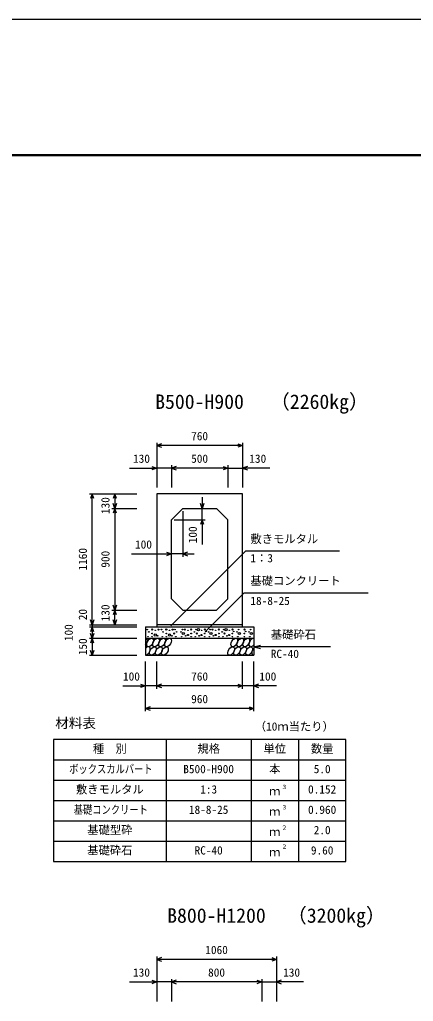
# Model space of a CAD drawing. Units: millimetres, scale not verified. Extents: x -25170 to 75630, y 0 to 35640.
# Drawn here: x 30596 to 34082, y 26947 to 35640 of the extents above; entities that cross this region are included whole.
import ezdxf
from ezdxf.enums import TextEntityAlignment as Align

# ---------------------------------------------------------------- set-up
doc = ezdxf.new("R2010")
doc.units = ezdxf.units.MM
doc.header["$LTSCALE"] = 60
for name, color, linetype, lineweight in [('Defpoints_3', 5, 'Continuous', 25), ('DIM', 7, 'Continuous', 25), ('HATCH', 6, 'Continuous', 25), ('HYO', 3, 'Continuous', 25), ('HYO2', 4, 'Continuous', 25), ('OUTLINE', 3, 'Continuous', 25), ('TXT', 7, 'Continuous', 25), ('WAKU', 3, 'Continuous', 50)]:
    doc.layers.add(name, color=color, linetype=linetype, lineweight=lineweight)
doc.styles.add('ＭＳ ゴシック', font='')
doc.styles.get('ＭＳ ゴシック').set_extended_font_data('MS Gothic')

msp = doc.modelspace()

# ---------------------------------------------------------------- linework, layer by layer
at = {"layer": 'Defpoints_3'}
msp.add_line((75630, 35640), (25230, 35640), dxfattribs=at)
at = {"layer": 'DIM'}
for p, q in [((31809.98, 31893.78), (31809.98, 31496.89)), ((31852.27, 31884.17), (31809.98, 31868.78)), ((32569.98, 31868.78), (31809.98, 31868.78)), ((31809.98, 31868.78), (31852.27, 31853.39)), ((32527.7, 31884.17), (32569.98, 31868.78)), ((32569.98, 31868.78), (32527.7, 31853.39)), ((32569.98, 31893.78), (32569.98, 31496.89)), ((31569.24, 31668.78), (31809.98, 31668.78)), ((31767.7, 31684.17), (31809.98, 31668.78)), ((31809.98, 31668.78), (31767.7, 31653.39)), ((31939.98, 31668.78), (31809.98, 31668.78)), ((31939.98, 31693.78), (31939.98, 31496.89)), ((31982.27, 31684.17), (31939.98, 31668.78)), ((32439.98, 31668.78), (31939.98, 31668.78)), ((31939.98, 31668.78), (31982.27, 31653.39)), ((32397.7, 31684.17), (32439.98, 31668.78)), ((32439.98, 31668.78), (32397.7, 31653.39)), ((32439.98, 31693.78), (32439.98, 31496.89)), ((32439.98, 31668.78), (32569.98, 31668.78)), ((32612.27, 31684.17), (32569.98, 31668.78)), ((32810.73, 31668.78), (32569.98, 31668.78)), ((32569.98, 31668.78), (32612.27, 31653.39)), ((31213.88, 31441.89), (31634.98, 31441.89)), ((31238.88, 31441.89), (31223.49, 31399.6)), ((31238.88, 30281.89), (31238.88, 31441.89)), ((31254.27, 31399.6), (31238.88, 31441.89)), ((31438.88, 31441.89), (31423.49, 31399.6)), ((31438.88, 31441.89), (31438.88, 31311.89)), ((31454.27, 31399.6), (31438.88, 31441.89)), ((32212.46, 31411.89), (32212.46, 31311.89)), ((31413.88, 31311.89), (31634.98, 31311.89)), ((31438.88, 31311.89), (31423.49, 31354.17)), ((31438.88, 31311.89), (31423.49, 31269.6)), ((31454.27, 31354.17), (31438.88, 31311.89)), ((31438.88, 31311.89), (31438.88, 30411.89)), ((31454.27, 31269.6), (31438.88, 31311.89)), ((32212.46, 31311.89), (32197.07, 31354.17)), ((32227.85, 31354.17), (32212.46, 31311.89)), ((32212.46, 31211.89), (32212.46, 31311.89)), ((31964.98, 31211.89), (32237.46, 31211.89)), ((32039.98, 31286.89), (32039.98, 30883.87)), ((32212.46, 31211.89), (32197.07, 31169.6)), ((32227.85, 31169.6), (32212.46, 31211.89)), ((32212.46, 31211.89), (32212.46, 30991.01)), ((31585.88, 30908.87), (31939.98, 30908.87)), ((31897.7, 30924.26), (31939.98, 30908.87)), ((31939.98, 30908.87), (31897.7, 30893.48)), ((31936.2, 30272.55), (32596.48, 30932.83)), ((32039.98, 30908.87), (31939.98, 30908.87)), ((32082.27, 30924.26), (32039.98, 30908.87)), ((32039.98, 30908.87), (32139.98, 30908.87)), ((32039.98, 30908.87), (32082.27, 30893.48)), ((33428.89, 30932.83), (32596.48, 30932.83)), ((32238.01, 30218.16), (32582.07, 30562.22)), ((33681.62, 30562.22), (32582.07, 30562.22)), ((31438.88, 30411.89), (31423.49, 30454.17)), ((31454.27, 30454.17), (31438.88, 30411.89)), ((31413.88, 30411.89), (31634.98, 30411.89)), ((31438.88, 30411.89), (31423.49, 30369.6)), ((31438.88, 30281.89), (31438.88, 30411.89)), ((31454.27, 30369.6), (31438.88, 30411.89)), ((31213.88, 30281.89), (31634.98, 30281.89)), ((31213.88, 30261.89), (31634.98, 30261.89)), ((31238.88, 30281.89), (31223.49, 30324.17)), ((31238.88, 30261.89), (31223.49, 30219.6)), ((31254.27, 30324.17), (31238.88, 30281.89)), ((31238.88, 30281.89), (31238.88, 30261.89)), ((31238.88, 30261.89), (31238.88, 30161.89)), ((31254.27, 30219.6), (31238.88, 30261.89)), ((31438.88, 30281.89), (31423.49, 30324.17)), ((31454.27, 30324.17), (31438.88, 30281.89)), ((31238.88, 30161.89), (31223.49, 30204.17)), ((31254.27, 30204.17), (31238.88, 30161.89)), ((31213.88, 30161.89), (31634.98, 30161.89)), ((31238.88, 30161.89), (31223.49, 30119.6)), ((31238.88, 30161.89), (31238.88, 30011.89)), ((31254.27, 30119.6), (31238.88, 30161.89)), ((32669.98, 30086.89), (32727.94, 30102.42)), ((33349.79, 30086.89), (32669.98, 30086.89)), ((32669.98, 30086.89), (32727.94, 30071.36)), ((31213.88, 30011.89), (31634.98, 30011.89)), ((31238.88, 30011.89), (31223.49, 30054.17)), ((31254.27, 30054.17), (31238.88, 30011.89)), ((31709.98, 29515.28), (31709.98, 29956.89)), ((31809.98, 29715.28), (31809.98, 29956.89)), ((32569.98, 29715.28), (32569.98, 29956.89)), ((32569.98, 29715.28), (32569.98, 29956.89)), ((32669.98, 29515.28), (32669.98, 29956.89)), ((31510.44, 29740.28), (31709.98, 29740.28)), ((31667.7, 29755.67), (31709.98, 29740.28)), ((31709.98, 29740.28), (31667.7, 29724.88)), ((31809.98, 29740.28), (31709.98, 29740.28)), ((31852.27, 29755.67), (31809.98, 29740.28)), ((32569.98, 29740.28), (31809.98, 29740.28)), ((31809.98, 29740.28), (31852.27, 29724.88)), ((32527.7, 29755.67), (32569.98, 29740.28)), ((32569.98, 29740.28), (32527.7, 29724.88)), ((32669.98, 29740.28), (32569.98, 29740.28)), ((32712.27, 29755.67), (32669.98, 29740.28)), ((32869.53, 29740.28), (32669.98, 29740.28)), ((32669.98, 29740.28), (32712.27, 29724.88)), ((31752.27, 29555.67), (31709.98, 29540.28)), ((32669.98, 29540.28), (31709.98, 29540.28)), ((31709.98, 29540.28), (31752.27, 29524.88)), ((32627.7, 29555.67), (32669.98, 29540.28)), ((32669.98, 29540.28), (32627.7, 29524.88)), ((31809.98, 27343.78), (31809.98, 26946.89)), ((31852.27, 27334.17), (31809.98, 27318.78)), ((32869.98, 27318.78), (31809.98, 27318.78)), ((31809.98, 27318.78), (31852.27, 27303.39)), ((32827.7, 27334.17), (32869.98, 27318.78)), ((32869.98, 27318.78), (32827.7, 27303.39)), ((32869.98, 27343.78), (32869.98, 26946.89)), ((31767.7, 27134.17), (31809.98, 27118.78)), ((31939.98, 27143.78), (31939.98, 26946.89)), ((31982.27, 27134.17), (31939.98, 27118.78)), ((32697.7, 27134.17), (32739.98, 27118.78)), ((32739.98, 27143.78), (32739.98, 26946.89)), ((32912.27, 27134.17), (32869.98, 27118.78)), ((31569.24, 27118.78), (31809.98, 27118.78)), ((31809.98, 27118.78), (31767.7, 27103.39)), ((31939.98, 27118.78), (31809.98, 27118.78)), ((32739.98, 27118.78), (31939.98, 27118.78)), ((31939.98, 27118.78), (31982.27, 27103.39)), ((32739.98, 27118.78), (32697.7, 27103.39)), ((32739.98, 27118.78), (32869.98, 27118.78)), ((33110.73, 27118.78), (32869.98, 27118.78)), ((32869.98, 27118.78), (32912.27, 27103.39))]:
    msp.add_line(p, q, dxfattribs=at)
at = {"layer": 'HATCH'}
for centre, radius in [((31725.95, 30239.07), 2.5), ((31732.96, 30176.04), 2.5), ((31739.97, 30218.05), 2.5), ((31768.84, 30239.94), 5), ((31768.84, 30204.05), 2.5), ((31768.84, 30176.04), 2.5), ((31796.88, 30190.92), 10), ((31796.88, 30232.06), 2.5), ((31817.91, 30183.91), 2.5), ((31824.92, 30239.07), 5), ((31852.05, 30239.07), 2.5), ((31859.06, 30176.04), 2.5), ((31866.07, 30218.05), 2.5), ((31894.95, 30239.94), 5), ((31894.95, 30204.05), 2.5), ((31894.95, 30176.04), 2.5), ((31922.99, 30190.92), 10), ((31922.99, 30232.06), 2.5), ((31944.01, 30183.91), 2.5), ((31951.02, 30239.07), 5), ((31965.04, 30204.05), 5), ((31972.05, 30239.07), 2.5), ((31979.06, 30176.04), 2.5), ((31986.07, 30218.05), 2.5), ((32023.89, 30218.05), 2.5), ((32030.9, 30176.04), 2.5), ((32044.92, 30204.05), 10), ((32037.91, 30239.07), 2.5), ((32058.94, 30239.07), 5), ((32065.95, 30183.91), 2.5), ((32086.98, 30190.92), 5), ((32086.98, 30232.06), 2.5), ((32115.01, 30239.94), 5), ((32115.01, 30204.05), 2.5), ((32115.01, 30176.04), 2.5), ((32143.89, 30218.05), 2.5), ((32150.9, 30176.04), 2.5), ((32157.91, 30239.07), 2.5), ((32164.92, 30204.05), 5), ((32178.94, 30239.07), 10), ((32185.95, 30183.91), 2.5), ((32206.98, 30190.92), 5), ((32206.98, 30232.06), 2.5), ((32235.01, 30239.94), 5), ((32235.01, 30204.05), 2.5), ((32235.01, 30176.04), 2.5), ((32246.35, 30222.37), 2.5), ((32269.11, 30218.05), 2.5), ((32276.12, 30176.04), 2.5), ((32290.14, 30204.05), 10), ((32283.13, 30239.07), 2.5), ((32304.16, 30239.07), 5), ((32311.17, 30183.91), 2.5), ((32332.2, 30190.92), 5), ((32332.2, 30232.06), 2.5), ((32360.24, 30239.94), 5), ((32360.24, 30204.05), 2.5), ((32360.24, 30176.04), 2.5), ((32389.11, 30218.05), 2.5), ((32396.12, 30176.04), 2.5), ((32403.13, 30239.07), 2.5), ((32410.14, 30204.05), 5), ((32424.16, 30239.07), 10), ((32431.17, 30183.91), 2.5), ((32452.2, 30190.92), 5), ((32452.2, 30232.06), 2.5), ((32480.24, 30239.94), 5), ((32480.24, 30204.05), 2.5), ((32480.24, 30176.04), 2.5), ((32491.58, 30222.37), 2.5), ((32521.04, 30218.05), 2.5), ((32528.05, 30176.04), 2.5), ((32542.07, 30204.05), 10), ((32535.06, 30239.07), 2.5), ((32586.34, 30239.94), 5), ((32586.34, 30204.05), 2.5), ((32586.34, 30176.04), 2.5), ((32597.68, 30222.37), 2.5), ((32627.14, 30218.05), 2.5), ((32634.15, 30176.04), 2.5), ((32648.17, 30204.05), 10), ((32641.16, 30239.07), 2.5)]:
    msp.add_circle(centre, radius, dxfattribs=at)
for centre in [(31750.83, 30124.37), (31804.03, 30124.37), (31857.24, 30124.37), (31910.45, 30124.37), (32496.5, 30124.37), (32549.71, 30124.37), (32602.91, 30124.37), (31776.15, 30049.38), (31829.35, 30049.38), (31882.56, 30049.38), (32468.61, 30049.38), (32521.82, 30049.38), (32575.03, 30049.38), (32628.23, 30049.38)]:
    msp.add_ellipse(centre, major_axis=(21.81, 35.31), ratio=0.5792, dxfattribs=at)
for centre, start_param, end_param in [((31697.62, 30124.37), 4.385593, 6.6745444), ((31722.94, 30049.38), 3.5111464, 7.548991), ((32656.12, 30124.37), 0.3357715, 4.4411806), ((32681.44, 30049.38), 1.2110787, 3.5658734)]:
    msp.add_ellipse(centre, major_axis=(21.81, 35.31), ratio=0.5792, start_param=start_param, end_param=end_param, dxfattribs=at)
at = {"layer": 'HYO'}
for p, q in [((33484.98, 29265.28), (30894.98, 29265.28)), ((30894.98, 29265.28), (30894.98, 28185.28)), ((31894.98, 29265.28), (31894.98, 28185.28)), ((32644.98, 29265.28), (32644.98, 28185.28)), ((33064.98, 29265.28), (33064.98, 28185.28)), ((33484.98, 28185.28), (33484.98, 29265.28)), ((30894.98, 29085.28), (33484.98, 29085.28)), ((30894.98, 28185.28), (33484.98, 28185.28))]:
    msp.add_line(p, q, dxfattribs=at)
at = {"layer": 'HYO2'}
for p, q in [((30894.98, 28905.28), (33484.98, 28905.28)), ((30894.98, 28725.28), (33484.98, 28725.28)), ((30894.98, 28545.28), (33484.98, 28545.28)), ((30894.98, 28365.28), (33484.98, 28365.28))]:
    msp.add_line(p, q, dxfattribs=at)
at = {"layer": 'OUTLINE'}
for p, q in [((31809.98, 31441.89), (31809.98, 30261.89)), ((32569.98, 31441.89), (31809.98, 31441.89)), ((32569.98, 30261.89), (32569.98, 31441.89)), ((31939.98, 31211.89), (32039.98, 31311.89)), ((32039.98, 31311.89), (32339.98, 31311.89)), ((32439.98, 31211.89), (32339.98, 31311.89)), ((31939.98, 30511.89), (31939.98, 31211.89)), ((32439.98, 30511.89), (32439.98, 31211.89)), ((32039.98, 30411.89), (31939.98, 30511.89)), ((32439.98, 30511.89), (32339.98, 30411.89)), ((32039.98, 30411.89), (32339.98, 30411.89)), ((31709.98, 30261.89), (31709.98, 30011.89)), ((31709.98, 30261.89), (32669.98, 30261.89)), ((32569.98, 30281.89), (31809.98, 30281.89)), ((32669.98, 30261.89), (32669.98, 30011.89)), ((31709.98, 30161.89), (32669.98, 30161.89)), ((31709.98, 30011.89), (32669.98, 30011.89))]:
    msp.add_line(p, q, dxfattribs=at)
at = {"layer": 'WAKU'}
msp.add_line((74430, 34440), (26430, 34440), dxfattribs=at)

# ---------------------------------------------------------------- texts
at = {"layer": 'DIM', "style": 'ＭＳ ゴシック'}
for s, p in [('760', (32114.98, 31893.78)), ('130', (31600.34, 31693.78)), ('500', (32114.98, 31693.78)), ('130', (32629.62, 31693.78)), ('敷きモルタル', (32639.33, 30982.83)), ('100', (31617.84, 30933.87)), ('1：3', (32639.33, 30812.72)), ('基礎コンクリート', (32639.33, 30612.22)), ('18-8-25', (32639.33, 30434.59)), ('基礎砕石', (32819.72, 30136.89)), ('RC-40', (32819.72, 29965.51)), ('100', (31511.34, 29765.28)), ('760', (32114.98, 29765.28)), ('100', (32718.62, 29765.28)), ('960', (32114.98, 29565.28)), ('1060', (32239.98, 27343.78)), ('130', (31600.34, 27143.78)), ('800', (32264.98, 27143.78)), ('130', (32929.62, 27143.78))]:
    msp.add_text(s, height=73.31, dxfattribs=at).set_placement(p, align=Align.BOTTOM_LEFT)
for s, p in [('130', (31413.88, 31261.89)), ('100', (32187.46, 31003.39)), ('1160', (31213.88, 30761.89)), ('900', (31413.88, 30786.89)), ('130', (31413.88, 30311.89)), ('20', (31213.88, 30321.96)), ('100', (31088.88, 30136.89)), ('150', (31213.88, 30011.89))]:
    msp.add_text(s, height=73.31, rotation=90, dxfattribs=at).set_placement(p, align=Align.BOTTOM_LEFT)
at = {"layer": 'TXT', "style": 'ＭＳ ゴシック'}
for s, height, p in [('（2260kg）', 128.3, (32813.57, 32154.39)), ('B500-H900', 128.3, (31796.23, 32154.39)), ('材料表', 87.98, (30911.65, 29340.28)), ('（10ｍ当たり）', 73.31, (32678.31, 29321.94)), ('種\u3000別', 73.31, (31244.98, 29125.28)), ('規格', 73.31, (32169.98, 29125.28)), ('単位', 73.31, (32754.98, 29125.28)), ('数量', 73.31, (33174.98, 29125.28)), ('B500-H900', 73.31, (32044.98, 28945.28)), ('本', 73.31, (32804.98, 28945.28)), ('5.0', 73.31, (33199.98, 28945.28)), ('敷きモルタル', 73.31, (31094.98, 28765.28)), ('３', 36.66, (32914.22, 28815.89)), ('1:3', 73.31, (32194.98, 28765.28)), ('ｍ', 73.31, (32804.98, 28748.61)), ('0.152', 73.31, (33149.98, 28765.28)), ('18-8-25', 73.31, (32094.98, 28585.28)), ('ｍ', 73.31, (32804.98, 28568.61)), ('３', 36.66, (32914.22, 28635.89)), ('0.960', 73.31, (33149.98, 28585.28)), ('基礎型砕', 73.31, (31194.98, 28405.28)), ('ｍ', 73.31, (32804.98, 28388.61)), ('２', 36.66, (32914.22, 28455.89)), ('2.0', 73.31, (33199.98, 28405.28)), ('基礎砕石', 73.31, (31194.98, 28225.28)), ('RC-40', 73.31, (32144.98, 28225.28)), ('ｍ', 73.31, (32804.98, 28208.61)), ('２', 36.66, (32914.22, 28289.22)), ('9.60', 73.31, (33174.98, 28225.28)), ('B800-H1200', 128.3, (31902.48, 27604.39)), ('（3200kg）', 128.3, (32963.57, 27604.39))]:
    msp.add_text(s, height=height, dxfattribs=at).set_placement(p, align=Align.BOTTOM_LEFT)
at = {"layer": 'TXT', "style": 'ＭＳ ゴシック', "width": 0.8}
for s, p in [('ボックスカルバート', (31034.98, 28945.28)), ('基礎コンクリート', (31074.98, 28585.28))]:
    msp.add_text(s, height=73.31, dxfattribs=at).set_placement(p, align=Align.BOTTOM_LEFT)

doc.saveas('drawing.dxf')
